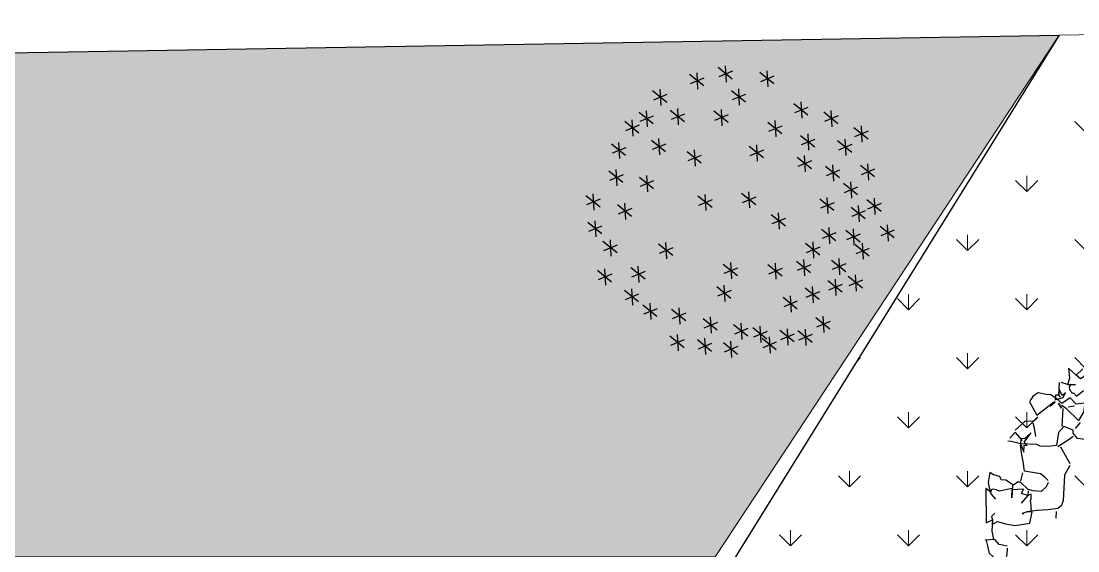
# Model space of a CAD drawing. Header units: millimetres. Extents: x 53645 to 137188, y 78097 to 135533.
# Drawn here: x 86320 to 91140, y 95379 to 97796 of the extents above; entities that cross this region are included whole.
import ezdxf

# ---------------------------------------------------------------- set-up
doc = ezdxf.new("R2010")
doc.units = ezdxf.units.MM
doc.linetypes.add('CONTI', pattern=[0])
doc.layers.add('axis_dim', color=40, linetype='CONTI')
doc.layers.add('tree', color=67, linetype='Continuous')
doc.layers.add('GP-graas', color=94, linetype='Continuous', lineweight=9)
doc.layers.add('line 1 GP', color=90, linetype='Continuous', lineweight=0, plot=False)
doc.linetypes.add('ограждение1', pattern='A,6.35,-2.54,[133,ltypeshp.shx,S=2.54,R=0,X=-2.54,Y=0],-2.54,25.4', length=36.83)
pattern_1 = [(90, (91714.96, -74594.3), (-269.4077, 269.4077), [71.4375, -467.3779]), (45, (91714.96, -74594.3), (-269.4077, 269.4077), [71.4375, -309.5625]), (135, (91714.96, -74594.3), (-269.4077, -269.4077), [71.4375, -309.5625])]

# ---------------------------------------------------------------- blocks, each defined once
blk = doc.blocks.new('_F85QCL')
at = {"color": 0}
for p, q in [((12.9, 218.4), (-2.8, 194.3)), ((2.7, 220.3), (9.2, 195.3)), ((70.8, 224.4), (55, 200.3)), ((60.6, 226.2), (67.1, 201.2)), ((-47.3, 206.4), (-63, 182.3)), ((-57.5, 208.2), (-51, 183.2)), ((-5.6, 208.2), (17.6, 206.4)), ((25.4, 204.8), (48.5, 202.9)), ((43.9, 215), (28.2, 190.9)), ((33.7, 216.8), (40.2, 191.8)), ((52.3, 214.2), (75.4, 212.3)), ((85.6, 203.1), (108.8, 201.2)), ((104.1, 213.3), (88.4, 189.2)), ((94, 215.1), (100.4, 190.1)), ((-85.2, 189.2), (-100.9, 165.1)), ((-95.3, 191), (-88.9, 166)), ((-65.8, 196.2), (-42.7, 194.3)), ((-33.4, 185.9), (-26.9, 160.9)), ((-14.2, 187.6), (9, 185.7)), ((4.3, 197.8), (-11.4, 173.7)), ((-5.9, 199.6), (0.6, 174.6)), ((-124.7, 170.3), (-140.5, 146.2)), ((-134.9, 172.1), (-128.4, 147.1)), ((-103.7, 179), (-80.5, 177.1)), ((-41.7, 173.8), (-18.6, 172)), ((-23.2, 184), (-39, 159.9)), ((54.4, 168.7), (60.9, 143.7)), ((162.8, 168.7), (169.3, 143.7)), ((-143.3, 160.1), (-120.1, 158.2)), ((-66.2, 159.9), (-82, 135.9)), ((-76.4, 161.8), (-69.9, 136.8)), ((46, 156.6), (69.2, 154.8)), ((64.6, 166.8), (48.8, 142.7)), ((83.9, 153.2), (107.1, 151.3)), ((102.4, 163.4), (86.7, 139.3)), ((92.2, 165.2), (98.7, 140.2)), ((121.8, 153.2), (144.9, 151.3)), ((140.3, 163.4), (124.5, 139.3)), ((130.1, 165.2), (136.6, 140.2)), ((154.4, 156.6), (177.6, 154.8)), ((173, 166.8), (157.2, 142.7)), ((-84.8, 149.8), (-61.6, 147.9)), ((155.8, 134.1), (140, 110.1)), ((145.6, 136), (152.1, 111)), ((-127.8, 120.5), (-104.6, 118.7)), ((-109.2, 130.7), (-125, 106.6)), ((-119.4, 132.6), (-113, 107.6)), ((-30.1, 118.7), (-45.8, 94.6)), ((-40.3, 120.5), (-33.8, 95.5)), ((102.4, 118.7), (86.7, 94.6)), ((92.2, 120.5), (98.7, 95.5)), ((137.2, 124), (160.4, 122.1)), ((198.8, 122.1), (183, 98)), ((188.6, 124), (195.1, 99)), ((-150.5, 110.1), (-166.3, 86)), ((-160.7, 111.9), (-154.3, 86.9)), ((-48.6, 108.5), (-25.5, 106.6)), ((57.7, 110.1), (41.9, 86)), ((47.5, 111.9), (54, 86.9)), ((83.9, 108.5), (107.1, 106.6)), ((180.3, 111.9), (203.4, 110.1)), ((245.3, 106.6), (229.5, 82.6)), ((235.1, 108.5), (241.6, 83.5)), ((-169.1, 99.9), (-145.9, 98)), ((-9.4, 87.7), (-25.2, 63.6)), ((-19.6, 89.6), (-13.1, 64.6)), ((39.1, 99.9), (62.3, 98)), ((106.3, 86.1), (129.4, 84.3)), ((124.8, 96.3), (109, 72.2)), ((114.6, 98.2), (121.1, 73.2)), ((145.6, 84.4), (152.1, 59.4)), ((173.4, 86.1), (196.5, 84.3)), ((191.9, 96.3), (176.2, 72.2)), ((181.7, 98.2), (188.2, 73.2)), ((226.7, 96.4), (249.9, 94.6)), ((-189.7, 68.9), (-166.6, 67.1)), ((-171.2, 79.1), (-187, 55)), ((-181.4, 81), (-174.9, 56)), ((-28, 77.5), (-4.8, 75.7)), ((137.2, 72.4), (160.4, 70.5)), ((155.8, 82.6), (140, 58.5)), ((192.3, 53.4), (215.5, 51.6)), ((210.8, 63.6), (195.1, 39.6)), ((200.6, 65.5), (207.1, 40.5)), ((238.4, 60.2), (222.6, 36.1)), ((228.2, 62), (234.7, 37)), ((-202.2, 36.1), (-217.9, 12)), ((-212.4, 38), (-205.9, 13)), ((-169.1, 38), (-145.9, 36.1)), ((-150.5, 48.2), (-166.3, 24.1)), ((-160.7, 50), (-154.3, 25)), ((86.9, 36.1), (71.2, 12)), ((76.7, 38), (83.2, 13)), ((167.8, 36.1), (152.1, 12)), ((157.6, 38), (164.1, 13)), ((219.8, 50), (243, 48.2)), ((-220.7, 25.9), (-197.5, 24.1)), ((-97.2, 25.8), (-113, 1.7)), ((-107.4, 27.7), (-100.9, 2.6)), ((68.4, 25.9), (91.6, 24.1)), ((149.3, 25.9), (172.5, 24.1)), ((210.8, 24.1), (195.1, 0)), ((200.6, 25.9), (207.1, 0.9)), ((-115.7, 15.6), (-92.6, 13.8)), ((192.3, 13.9), (215.5, 12)), ((245.3, 5.2), (229.5, -18.9)), ((235.1, 7), (241.6, -18)), ((-198.3, -15.3), (-175.2, -17.2)), ((-179.8, -5.2), (-195.6, -29.2)), ((-190, -3.3), (-183.5, -28.3)), ((52.5, -10.3), (36.8, -34.4)), ((42.3, -8.5), (48.8, -33.5)), ((191.9, -10.3), (176.2, -34.4)), ((181.7, -8.5), (188.2, -33.5)), ((226.7, -5), (249.9, -6.9)), ((-14.6, -27.5), (-30.4, -51.6)), ((-24.8, -25.7), (-18.3, -50.7)), ((34, -20.5), (57.2, -22.4)), ((173.4, -20.5), (196.5, -22.4)), ((-193.6, -41.3), (-209.3, -65.3)), ((-203.8, -39.4), (-197.3, -64.4)), ((-33.1, -37.7), (-10, -39.6)), ((135.5, -48), (158.7, -49.9)), ((154.1, -37.8), (138.3, -61.9)), ((143.9, -36), (150.3, -61)), ((222.9, -43), (207.1, -67.1)), ((212.7, -41.1), (219.2, -66.1)), ((-212.1, -51.5), (-188.9, -53.3)), ((-158.8, -63.5), (-135.6, -65.3)), ((-140.2, -53.3), (-156, -77.4)), ((-150.4, -51.5), (-143.9, -76.5)), ((159.3, -66.9), (165.8, -91.9)), ((204.4, -53.2), (227.5, -55)), ((235.3, -65.2), (258.5, -67.1)), ((253.9, -55), (238.1, -79.1)), ((243.7, -53.2), (250.2, -78.2)), ((-183.2, -82.5), (-199, -106.6)), ((-193.4, -80.7), (-187, -105.7)), ((-104, -82.4), (-97.5, -107.4)), ((86.9, -77.4), (71.2, -101.5)), ((76.7, -75.5), (83.2, -100.5)), ((151, -79), (174.2, -80.8)), ((169.5, -68.8), (153.8, -92.9)), ((-201.8, -92.7), (-178.6, -94.6)), ((-112.3, -94.5), (-89.1, -96.3)), ((-93.8, -84.3), (-109.5, -108.3)), ((-9.4, -99.7), (-25.2, -123.8)), ((-19.6, -97.9), (-13.1, -122.9)), ((68.4, -87.6), (91.6, -89.4)), ((216, -92.9), (200.3, -116.9)), ((205.8, -91), (212.3, -116)), ((-136.8, -108.3), (-152.5, -132.4)), ((-147, -106.5), (-140.5, -131.5)), ((-28, -109.9), (-4.8, -111.8)), ((108, -115.1), (131.1, -116.9)), ((126.5, -104.9), (110.8, -129)), ((116.3, -103), (122.8, -128.1)), ((197.5, -103), (220.6, -104.9)), ((-155.3, -118.5), (-132.1, -120.4)), ((-67.8, -132.3), (-61.3, -157.3)), ((156.2, -130.6), (179.3, -132.4)), ((174.7, -120.4), (158.9, -144.5)), ((164.5, -118.5), (171, -143.5)), ((-119.6, -147.9), (-135.3, -172)), ((-129.8, -146), (-123.3, -171)), ((-76.2, -144.3), (-53, -146.2)), ((-57.6, -134.1), (-73.4, -158.2)), ((50.8, -147.9), (35, -172)), ((40.6, -146), (47.1, -171)), ((-138.1, -158.1), (-114.9, -159.9)), ((32.3, -158.1), (55.4, -159.9)), ((-88.6, -175.4), (-104.3, -199.5)), ((-98.8, -173.6), (-92.3, -198.6)), ((-62.8, -182.3), (-78.5, -206.4)), ((-73, -180.4), (-66.5, -205.4)), ((-33.1, -180.4), (-10, -182.3)), ((-14.6, -170.3), (-30.4, -194.3)), ((-24.8, -168.4), (-18.3, -193.4)), ((68.4, -180.4), (91.6, -182.3)), ((86.9, -170.3), (71.2, -194.3)), ((76.7, -168.4), (83.2, -193.4)), ((138.6, -184), (122.8, -208.1)), ((128.4, -182.2), (134.9, -207.2)), ((-107.1, -185.6), (-84, -187.4)), ((-81.3, -192.5), (-58.1, -194.3)), ((120, -194.2), (143.2, -196)), ((-31.8, -208.1), (-47.6, -232.2)), ((-42, -206.2), (-35.5, -231.2)), ((31.9, -215), (16.1, -239)), ((21.7, -213.1), (28.2, -238.1)), ((78.3, -211.5), (62.6, -235.6)), ((68.1, -209.7), (74.6, -234.7)), ((-50.3, -218.3), (-27.2, -220.1)), ((13.3, -225.2), (36.5, -227)), ((59.8, -221.7), (83, -223.6))]:
    blk.add_line(p, q, dxfattribs=at)
blk = doc.blocks.new('23233')
at = {"color": 0, "linetype": 'Continuous'}
for points in [[(330.7, 1299.5), (321.4, 1333.8), (304, 1369.8), (279.2, 1382.5), (223.9, 1307.5), (224.1, 1270.7), (223.6, 1229.8)], [(333.7, 1288.7), (290.4, 1269.2), (270.7, 1234.8), (216.3, 1227.9)], [(303, 1086.5), (280.1, 1099.7), (281.9, 1121.5), (264.8, 1184.8), (263.4, 1232.9)], [(533.5, 1022.8), (513, 1027), (479.3, 1008.2), (495.1, 985.3), (430, 975.4), (417.8, 1020.6), (431.9, 968.2), (354.8, 966.7), (340.5, 955.1), (322.9, 948.4), (311.1, 949.1), (307.6, 961.8), (283.6, 935.9), (242.7, 1130.3), (281.9, 1121.5), (275.1, 1146.8), (308.9, 1136.6), (351.1, 1159.6), (403.3, 1181.5), (489.5, 1185.4), (515.6, 1124.6), (488.5, 1117.3), (501.7, 1118.9), (510.4, 1115.4), (516.4, 1107.4), (517.1, 1097.9), (518.7, 1084.7), (519.8, 1073.4), (521.4, 1060.3), (526.1, 1049.9), (533.5, 1022.8)], [(653.6, 1152.2), (643.3, 1190.1)], [(787.6, 907.3), (759.8, 938.6), (745.4, 956), (706.8, 1098.7), (690.5, 1123.4), (665.7, 1136.1), (610.4, 1132.8), (545.2, 1122.9), (488.5, 1117.3), (458.5, 1120.8)], [(458.5, 1120.8), (467.6, 1123.2), (458.5, 1120.8)], [(520.3, 999.9), (513, 1027), (464.6, 1062.4)], [(642.9, 976.8), (640.9, 984), (627, 999.6), (592.6, 1019.4), (547.4, 1007.2), (522.2, 992.6), (487.3, 942.5), (469.3, 937.6), (444.5, 950.3), (406.2, 912.8), (380.9, 905.9), (377.2, 883.6), (343, 866.6), (326.1, 850.4), (303.7, 904.5), (303.6, 933.5), (305.2, 970.8), (324.5, 1007)], [(437.3, 948.3), (417.8, 1020.6)], [(510.5, 892.5), (489.3, 935.3)], [(645.8, 965.9), (632.1, 944.8), (609.9, 919.4), (522.5, 884.1), (528.1, 827.5), (528.8, 788.9), (532.7, 731.8)], [(790.1, 898.3), (758.5, 792.8)], [(1010.7, 756.3), (959.8, 808.5), (944.1, 794.5), (863, 764.9), (845.5, 729.1), (849.9, 712.8), (800.6, 680.1), (764.2, 707.1), (735.1, 778.8), (688, 773.8), (642.9, 761.6), (624.9, 749), (534.6, 724.6), (485.1, 699.6), (465.3, 694.2)], [(607.7, 676.5), (562.3, 701), (542.4, 695.7), (534.6, 724.6), (542.3, 775.1), (552.5, 737.2), (570.6, 742), (557.4, 719.1), (607.7, 676.5)], [(840.6, 747.2), (815.9, 759.9), (742.2, 788.4)], [(550.3, 709.4), (517.4, 652), (481, 679)], [(629.9, 701.9), (633.1, 654.2), (631.9, 622.9)], [(817.1, 576), (789.7, 677.2)], [(898.2, 677.5), (861.9, 704.5)], [(659.2, 593.5), (657.3, 600.7), (634.3, 613.9), (589.2, 601.7), (520.3, 641.2)], [(940.7, 592), (933.4, 619.1), (890.3, 663.7), (837, 581.4), (814.3, 557.8)], [(948.5, 563.1), (945.6, 573.9), (898.5, 569), (871.6, 524.9), (817.2, 547), (804, 524), (766.2, 484.7), (739.1, 477.4), (695.9, 458), (679, 463.1), (662.9, 472.3), (647.7, 485.6), (636.5, 498.1), (662.2, 582.6), (774, 527.5)], [(799.1, 542.1), (809.9, 574.1), (799.1, 542.1)], [(886.5, 577.4), (848.4, 574.8)], [(781.2, 529.5), (749.1, 548), (781.2, 529.5)], [(761.3, 502.8), (761.3, 502.8), (761.3, 502.8), (761.3, 502.8), (761.3, 502.8)], [(852.3, 488.6), (829.4, 501.8), (820.6, 462.6), (811.3, 496.9), (791.5, 491.6), (784.1, 518.7), (833.7, 514.6), (852.3, 488.6)], [(817.4, 510.2), (811.3, 496.9), (830.9, 424.7)], [(979.3, 377.5), (933.4, 403.9), (898, 355.6), (891.9, 414), (873.6, 445.9), (918.8, 458.1), (891.7, 450.8), (884.3, 456.5), (880, 465.1), (879.4, 474.6), (880.6, 484.6), (884.5, 491.5), (886.7, 497.9), (891.6, 501.2), (897.5, 500.8), (910.7, 523.8), (956.1, 499.2)], [(918.8, 458.1), (873.6, 445.9), (839.9, 427.1)], [(998.6, 413.8), (953.3, 430.6), (933.4, 403.9)]]:
    blk.add_lwpolyline(points, dxfattribs=at)

msp = doc.modelspace()

# ---------------------------------------------------------------- hatches: boundary and pattern name
at = {"layer": 'GP-graas', "ltscale": 100}
h = msp.add_hatch(dxfattribs=at)
h.set_pattern_fill('GRASS', color=256, scale=15)
h.set_pattern_definition(pattern_1)
h.paths.add_polyline_path([(91055.3, 97732.8), (94827.9, 97796.4), (90602, 90901.6), (87860.7, 92581.8)])
h = msp.add_hatch(dxfattribs=at)
h.set_pattern_fill('GRASS', color=256, scale=15)
h.set_pattern_definition(pattern_1)
h.paths.add_polyline_path([(73026, 96352.8), (77926, 96352.8), (77926, 95352.8), (89486.2, 95352.8), (91055.3, 97732.8), (59227.9, 97196.4), (55227.9, 78896.4), (81450.5, 78459.4), (81139.4, 81744.2), (83067.3, 84852.8), (80101, 84852.8), (80100.6, 83702.8), (59350.8, 83702.8), (59350.8, 84702.8), (59350.8, 85002.8), (59350.8, 85302.8), (59350.8, 85602.8), (59350.8, 89827.7), (59350.8, 94352.8), (61350.8, 94352.8), (61350.8, 95352.8), (73026, 95352.8)])

# ---------------------------------------------------------------- linework, layer by layer
at = {"layer": 'axis_dim', "color": 7, "linetype": 'ограждение1', "lineweight": 30, "ltscale": 100}
msp.add_lwpolyline([(83373.9, 85347.1), (81139.4, 81744.2), (81450.5, 78459.4), (55227.9, 78896.4), (59227.9, 97196.4), (91055.3, 97732.8), (87649.5, 92241.3)], dxfattribs=at)
at = {"layer": 'line 1 GP', "ltscale": 100}
for points in [[(91055.3, 97732.8), (94827.9, 97796.4), (90602, 90901.6), (87860.7, 92581.8), (91055.3, 97732.8)], [(73026, 96202.8), (77926, 96202.8), (77926, 95352.8), (89486.2, 95352.8), (91055.3, 97732.8), (59227.9, 97196.4), (55227.9, 78896.4), (81450.5, 78459.4), (81139.4, 81744.2), (83067.3, 84852.8), (80101, 84852.8), (80100.6, 83702.8), (59350.8, 83702.8), (59350.8, 84702.8), (59350.8, 85002.8), (59350.8, 85302.8), (59350.8, 85602.8), (59350.8, 89827.7), (59350.8, 94352.8), (61350.8, 94352.8), (61350.8, 95352.8), (73026, 95352.8)]]:
    msp.add_lwpolyline(points, close=True, dxfattribs=at)

# ---------------------------------------------------------------- block references
at = {"layer": 'tree', "lineweight": 0, "xscale": -2.879999999997184, "yscale": 2.880000000000109, "zscale": 2.88, "rotation": 197.8362192757367}
msp.add_blockref('_F85QCL', (89535.8, 96883.2), dxfattribs=at)
at = {"layer": 'tree', "xscale": -0.7875, "yscale": 0.7875, "zscale": 0.7875, "rotation": 192.2479319422585}
msp.add_blockref('23233', (90346.5, 96336.2), dxfattribs=at)

doc.saveas('drawing.dxf')
